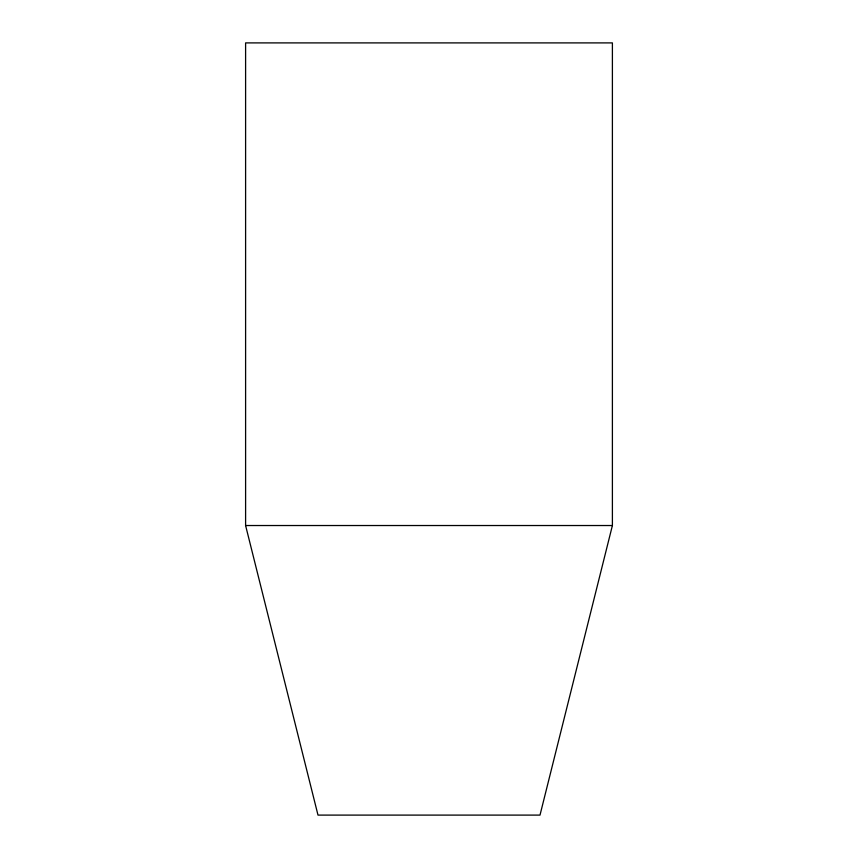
<?xml version="1.0" encoding="UTF-8"?>
<svg xmlns="http://www.w3.org/2000/svg" width="858" height="858" viewBox="0 0 858 858"><rect width="100%" height="100%" fill="white"/><g stroke="black" fill="none" stroke-linecap="round" stroke-linejoin="round"><path stroke-width="1.29" d="M612.398 525.525L540.004 815.1L317.996 815.1L245.602 525.525L245.602 42.9L612.398 42.9L612.398 525.525L245.602 525.525"/></g></svg>
